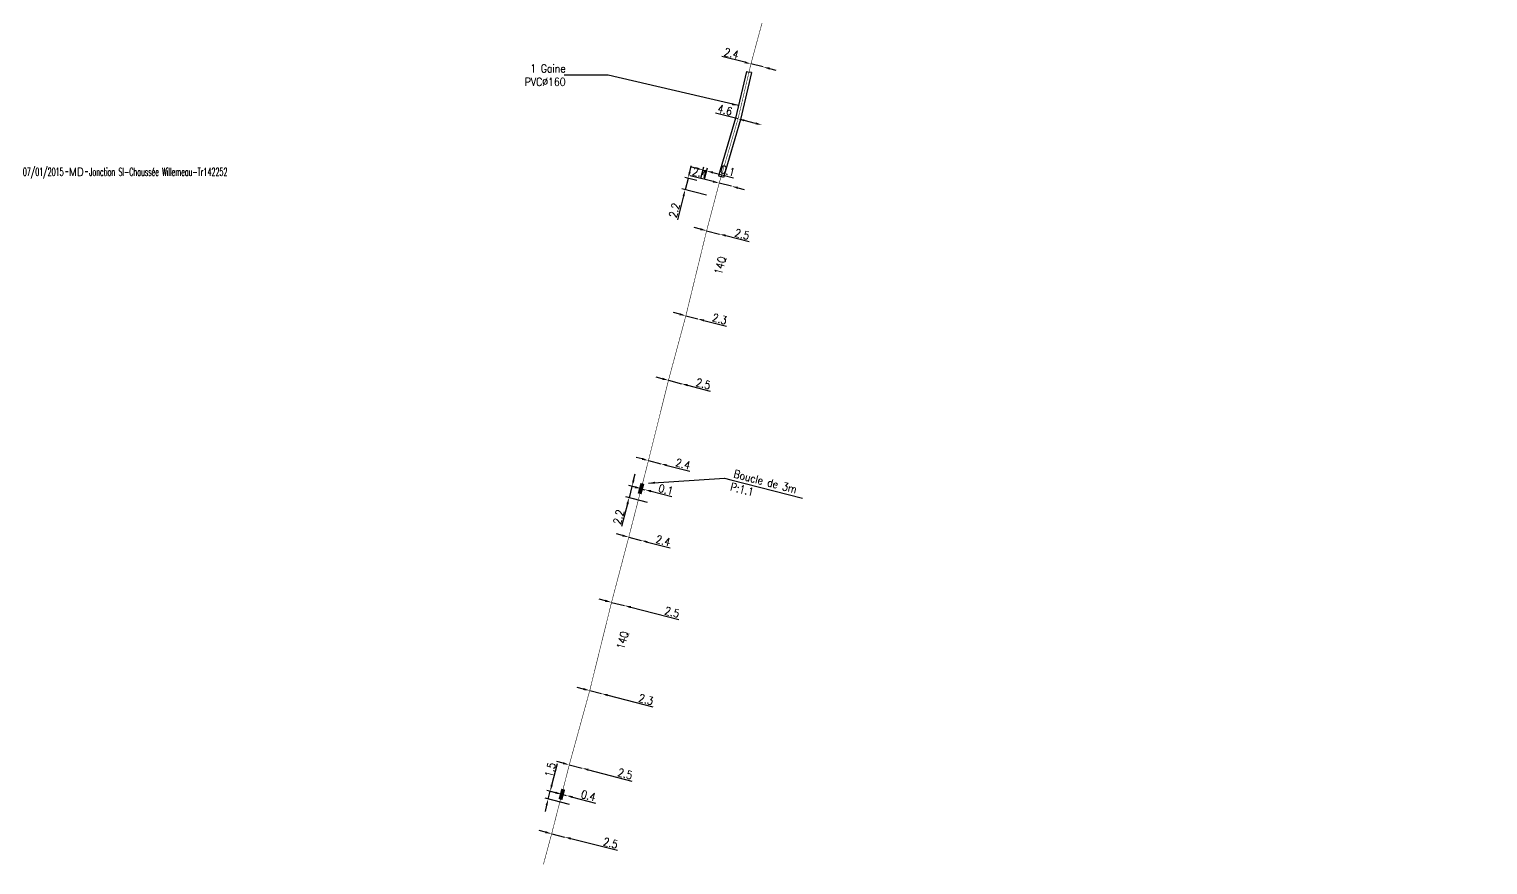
# Model space of a CAD drawing. Header units: millimetres. Extents: x 79997 to 81000, y 143376 to 144000.
# Drawn here: x 80011.1 to 80284.5, y 143594.4 to 143750.9 of the extents above; entities that cross this region are included whole.
import ezdxf
from ezdxf.enums import TextEntityAlignment as Align

# ---------------------------------------------------------------- set-up
doc = ezdxf.new("R2010")
doc.units = ezdxf.units.MM
doc.header["$PDMODE"] = 34
doc.linetypes.add('S_SIGNAL', pattern=[10, 4, -1.5, 0, -1.5, 0, -1.5, 0, -1.5])
doc.linetypes.add('S_ST', pattern=[14, 8, -1.5, 0, -1.5, 0, -1.5, 0, -1.5])
doc.layers.get('0').update_dxf_attribs({"linetype": 'CONTINUOUS'})
doc.layers.get('DEFPOINTS').update_dxf_attribs({"linetype": 'CONTINUOUS'})
for name, color, linetype in [('S_100', 5, 'S_SIGNAL'), ('S_300', 7, 'CONTINUOUS'), ('S_400', 7, 'CONTINUOUS')]:
    doc.layers.add(name, color=color, linetype=linetype)
doc.styles.add('M_ROMANS', font='ROMANS.shx', dxfattribs={"width": 0.75})
doc.styles.get("Standard").update_dxf_attribs({"font": 'romans.shx', "width": 0.85})
doc.dimstyles.get("Standard").update_dxf_attribs({"dimtxt": 1.5, "dimasz": 1.2, "dimexe": 0.625, "dimexo": 0.625, "dimgap": 0.25, "dimtad": 1, "dimdec": 1, "dimzin": 0, "dimdsep": 46, "dimtxsty": 'Standard', "dimcen": -0.5, "dimadec": 0, "dimazin": 0, "dimtfac": 1, "dimtdec": 1, "dimtmove": 0, "dimatfit": 3, "dimfxl": 0, "dimtolj": 1, "dimtzin": 0, "dimarcsym": 0})

# ---------------------------------------------------------------- blocks, each defined once
blk = doc.blocks.new('*D108')
at = {"layer": 'DEFPOINTS', "color": 0, "linetype": 'Continuous', "transparency": 16777216}
for p in [(80146.38, 143744.4), (80148.7, 143743.82), (80148.7, 143743.82)]:
    blk.add_point(p, dxfattribs=at)
at = {"layer": 'S_100', "color": 0, "linetype": 'Continuous', "lineweight": -2, "transparency": 16777216}
for p, q in [((80145.21, 143744.7), (80140.92, 143745.78)), ((80148.7, 143743.82), (80146.38, 143744.4)), ((80149.87, 143743.52), (80151.03, 143743.23))]:
    blk.add_line(p, q, dxfattribs=at)
at = {"layer": 'S_100', "color": 0, "linetype": 'Continuous', "transparency": 16777216}
for points in [[(80145.26, 143744.89), (80145.16, 143744.5), (80146.38, 143744.4)], [(80149.92, 143743.72), (80149.82, 143743.33), (80148.7, 143743.82)]]:
    blk.add_solid(points, dxfattribs=at)
at = {"layer": 'S_100', "color": 0, "linetype": 'Continuous', "transparency": 16777216, "insert": (80142.73, 143746.36), "char_height": 1.5, "attachment_point": 5, "rotation": 345.8206}
blk.add_mtext('\\A1;2.4', dxfattribs=at)
blk = doc.blocks.new('*D109')
at = {"layer": 'DEFPOINTS', "color": 0, "linetype": 'Continuous', "transparency": 16777216}
for p in [(80143.96, 143734.11), (80148.42, 143732.96), (80148.42, 143732.96)]:
    blk.add_point(p, dxfattribs=at)
at = {"layer": 'S_100', "color": 0, "linetype": 'Continuous', "lineweight": -2, "transparency": 16777216}
for p, q in [((80143.96, 143734.11), (80139.73, 143735.19)), ((80147.26, 143733.26), (80145.13, 143733.81))]:
    blk.add_line(p, q, dxfattribs=at)
at = {"layer": 'S_100', "color": 0, "linetype": 'Continuous', "transparency": 16777216}
for points in [[(80145.18, 143734), (80145.08, 143733.61), (80143.96, 143734.11)], [(80147.31, 143733.46), (80147.21, 143733.07), (80148.42, 143732.96)]]:
    blk.add_solid(points, dxfattribs=at)
at = {"layer": 'S_100', "color": 0, "linetype": 'Continuous', "transparency": 16777216, "insert": (80141.51, 143735.76), "char_height": 1.5, "attachment_point": 5, "rotation": 345.641}
blk.add_mtext('\\A1;4.6', dxfattribs=at)
blk = doc.blocks.new('*D110')
at = {"layer": 'DEFPOINTS', "color": 0, "linetype": 'Continuous', "transparency": 16777216}
for p in [(80138.07, 143713.15), (80140.49, 143712.53), (80140.49, 143712.53)]:
    blk.add_point(p, dxfattribs=at)
at = {"layer": 'S_100', "color": 0, "linetype": 'Continuous', "lineweight": -2, "transparency": 16777216}
for p, q in [((80136.91, 143713.45), (80135.74, 143713.74)), ((80138.07, 143713.15), (80140.49, 143712.53)), ((80141.65, 143712.24), (80146.02, 143711.13))]:
    blk.add_line(p, q, dxfattribs=at)
at = {"layer": 'S_100', "color": 0, "linetype": 'Continuous', "transparency": 16777216}
for points in [[(80136.95, 143713.64), (80136.86, 143713.25), (80138.07, 143713.15)], [(80141.7, 143712.43), (80141.6, 143712.04), (80140.49, 143712.53)]]:
    blk.add_solid(points, dxfattribs=at)
at = {"layer": 'S_100', "color": 0, "linetype": 'Continuous', "transparency": 16777216, "insert": (80144.73, 143712.49), "char_height": 1.5, "attachment_point": 5, "rotation": 345.6966}
blk.add_mtext('\\A1;2.5', dxfattribs=at)
blk = doc.blocks.new('*D111')
at = {"layer": 'DEFPOINTS', "color": 0, "linetype": 'Continuous', "transparency": 16777216}
for p in [(80134.18, 143697.22), (80136.41, 143696.65), (80136.41, 143696.65)]:
    blk.add_point(p, dxfattribs=at)
at = {"layer": 'S_100', "color": 0, "linetype": 'Continuous', "lineweight": -2, "transparency": 16777216}
for p, q in [((80133.02, 143697.52), (80131.86, 143697.82)), ((80134.18, 143697.22), (80136.41, 143696.65)), ((80137.57, 143696.35), (80141.81, 143695.26))]:
    blk.add_line(p, q, dxfattribs=at)
at = {"layer": 'S_100', "color": 0, "linetype": 'Continuous', "transparency": 16777216}
for points in [[(80133.07, 143697.72), (80132.97, 143697.33), (80134.18, 143697.22)], [(80137.62, 143696.55), (80137.52, 143696.16), (80136.41, 143696.65)]]:
    blk.add_solid(points, dxfattribs=at)
at = {"layer": 'S_100', "color": 0, "linetype": 'Continuous', "transparency": 16777216, "insert": (80140.52, 143696.63), "char_height": 1.5, "attachment_point": 5, "rotation": 345.5584}
blk.add_mtext('\\A1;2.3', dxfattribs=at)
blk = doc.blocks.new('*D112')
at = {"layer": 'DEFPOINTS', "color": 0, "linetype": 'Continuous', "transparency": 16777216}
for p in [(80130.92, 143685.14), (80133.34, 143684.51), (80133.34, 143684.51)]:
    blk.add_point(p, dxfattribs=at)
at = {"layer": 'S_100', "color": 0, "linetype": 'Continuous', "lineweight": -2, "transparency": 16777216}
for p, q in [((80129.76, 143685.44), (80128.6, 143685.74)), ((80130.92, 143685.14), (80133.34, 143684.51)), ((80134.5, 143684.22), (80138.74, 143683.13))]:
    blk.add_line(p, q, dxfattribs=at)
at = {"layer": 'S_100', "color": 0, "linetype": 'Continuous', "transparency": 16777216}
for points in [[(80129.81, 143685.63), (80129.71, 143685.24), (80130.92, 143685.14)], [(80134.55, 143684.41), (80134.45, 143684.02), (80133.34, 143684.51)]]:
    blk.add_solid(points, dxfattribs=at)
at = {"layer": 'S_100', "color": 0, "linetype": 'Continuous', "transparency": 16777216, "insert": (80137.45, 143684.49), "char_height": 1.5, "attachment_point": 5, "rotation": 345.5584}
blk.add_mtext('\\A1;2.5', dxfattribs=at)
blk = doc.blocks.new('*D113')
at = {"layer": 'DEFPOINTS', "color": 0, "linetype": 'Continuous', "transparency": 16777216}
for p in [(80127.17, 143670.11), (80129.49, 143669.51), (80129.49, 143669.51)]:
    blk.add_point(p, dxfattribs=at)
at = {"layer": 'S_100', "color": 0, "linetype": 'Continuous', "lineweight": -2, "transparency": 16777216}
for p, q in [((80126.01, 143670.41), (80124.84, 143670.71)), ((80127.17, 143670.11), (80129.49, 143669.51)), ((80130.65, 143669.21), (80134.95, 143668.11))]:
    blk.add_line(p, q, dxfattribs=at)
at = {"layer": 'S_100', "color": 0, "linetype": 'Continuous', "transparency": 16777216}
for points in [[(80126.06, 143670.61), (80125.96, 143670.22), (80127.17, 143670.11)], [(80130.7, 143669.41), (80130.6, 143669.02), (80129.49, 143669.51)]]:
    blk.add_solid(points, dxfattribs=at)
at = {"layer": 'S_100', "color": 0, "linetype": 'Continuous', "transparency": 16777216, "insert": (80133.63, 143669.48), "char_height": 1.5, "attachment_point": 5, "rotation": 345.5584}
blk.add_mtext('\\A1;2.4', dxfattribs=at)
blk = doc.blocks.new('*D114')
at = {"layer": 'DEFPOINTS', "color": 0, "linetype": 'Continuous', "transparency": 16777216}
for p in [(80123.48, 143655.77), (80125.8, 143655.16), (80125.8, 143655.16)]:
    blk.add_point(p, dxfattribs=at)
at = {"layer": 'S_100', "color": 0, "linetype": 'Continuous', "lineweight": -2, "transparency": 16777216}
for p, q in [((80122.31, 143656.07), (80121.15, 143656.37)), ((80123.32, 143655.16), (80123.32, 143655.16)), ((80123.48, 143655.77), (80125.8, 143655.16)), ((80126.96, 143654.86), (80131.25, 143653.74)), ((80125.64, 143654.56), (80125.64, 143654.56))]:
    blk.add_line(p, q, dxfattribs=at)
at = {"layer": 'S_100', "color": 0, "linetype": 'Continuous', "transparency": 16777216}
for points in [[(80122.36, 143656.26), (80122.26, 143655.88), (80123.48, 143655.77)], [(80127.01, 143655.05), (80126.91, 143654.67), (80125.8, 143655.16)]]:
    blk.add_solid(points, dxfattribs=at)
at = {"layer": 'S_100', "color": 0, "linetype": 'Continuous', "transparency": 16777216, "insert": (80129.94, 143655.12), "char_height": 1.5, "attachment_point": 5, "rotation": 345.4011}
blk.add_mtext('\\A1;2.4', dxfattribs=at)
blk = doc.blocks.new('*D115')
at = {"layer": 'DEFPOINTS', "color": 0, "linetype": 'Continuous', "transparency": 16777216}
for p in [(80120.25, 143643.56), (80122.68, 143642.95), (80122.68, 143642.95)]:
    blk.add_point(p, dxfattribs=at)
at = {"layer": 'S_100', "color": 0, "linetype": 'Continuous', "lineweight": -2, "transparency": 16777216}
for p, q in [((80119.09, 143643.85), (80117.93, 143644.15)), ((80120.25, 143643.56), (80122.68, 143642.95)), ((80123.84, 143642.65), (80132.89, 143640.37))]:
    blk.add_line(p, q, dxfattribs=at)
at = {"layer": 'S_100', "color": 0, "linetype": 'Continuous', "transparency": 16777216}
for points in [[(80119.14, 143644.05), (80119.04, 143643.66), (80120.25, 143643.56)], [(80123.89, 143642.85), (80123.79, 143642.46), (80122.68, 143642.95)]]:
    blk.add_solid(points, dxfattribs=at)
at = {"layer": 'S_100', "color": 0, "linetype": 'Continuous', "transparency": 16777216, "insert": (80131.6, 143641.72), "char_height": 1.5, "attachment_point": 5, "rotation": 345.8111}
blk.add_mtext('\\A1;2.5', dxfattribs=at)
blk = doc.blocks.new('*D116')
at = {"layer": 'DEFPOINTS', "color": 0, "linetype": 'Continuous', "transparency": 16777216}
for p in [(80116.16, 143627.03), (80118.39, 143626.46), (80118.39, 143626.46)]:
    blk.add_point(p, dxfattribs=at)
at = {"layer": 'S_100', "color": 0, "linetype": 'Continuous', "lineweight": -2, "transparency": 16777216}
for p, q in [((80114.99, 143627.32), (80113.83, 143627.62)), ((80116, 143626.42), (80116, 143626.42)), ((80116.16, 143627.03), (80118.39, 143626.46)), ((80118.23, 143625.85), (80118.23, 143625.85)), ((80119.55, 143626.16), (80128.01, 143624))]:
    blk.add_line(p, q, dxfattribs=at)
at = {"layer": 'S_100', "color": 0, "linetype": 'Continuous', "transparency": 16777216}
for points in [[(80115.04, 143627.52), (80114.95, 143627.13), (80116.16, 143627.03)], [(80119.6, 143626.35), (80119.5, 143625.97), (80118.39, 143626.46)]]:
    blk.add_solid(points, dxfattribs=at)
at = {"layer": 'S_100', "color": 0, "linetype": 'Continuous', "transparency": 16777216, "insert": (80126.72, 143625.36), "char_height": 1.5, "attachment_point": 5, "rotation": 345.6926}
blk.add_mtext('\\A1;2.3', dxfattribs=at)
blk = doc.blocks.new('*D117')
at = {"layer": 'DEFPOINTS', "color": 0, "linetype": 'Continuous', "transparency": 16777216}
for p in [(80112.33, 143613.13), (80114.75, 143612.51), (80114.75, 143612.51)]:
    blk.add_point(p, dxfattribs=at)
at = {"layer": 'S_100', "color": 0, "linetype": 'Continuous', "lineweight": -2, "transparency": 16777216}
for p, q in [((80111.17, 143613.44), (80110.01, 143613.74)), ((80112.33, 143613.13), (80114.75, 143612.51)), ((80115.91, 143612.21), (80124.08, 143610.09))]:
    blk.add_line(p, q, dxfattribs=at)
at = {"layer": 'S_100', "color": 0, "linetype": 'Continuous', "transparency": 16777216}
for points in [[(80111.22, 143613.63), (80111.12, 143613.24), (80112.33, 143613.13)], [(80115.96, 143612.4), (80115.86, 143612.01), (80114.75, 143612.51)]]:
    blk.add_solid(points, dxfattribs=at)
at = {"layer": 'S_100', "color": 0, "linetype": 'Continuous', "transparency": 16777216, "insert": (80122.8, 143611.45), "char_height": 1.5, "attachment_point": 5, "rotation": 345.4637}
blk.add_mtext('\\A1;2.5', dxfattribs=at)
blk = doc.blocks.new('*D118')
at = {"layer": 'DEFPOINTS', "color": 0, "linetype": 'Continuous', "transparency": 16777216}
for p in [(80109.03, 143600.22), (80111.46, 143599.61), (80111.46, 143599.61)]:
    blk.add_point(p, dxfattribs=at)
at = {"layer": 'S_100', "color": 0, "linetype": 'Continuous', "lineweight": -2, "transparency": 16777216}
for p, q in [((80107.87, 143600.51), (80106.7, 143600.81)), ((80109.03, 143600.22), (80111.46, 143599.61)), ((80112.62, 143599.32), (80121.36, 143597.12))]:
    blk.add_line(p, q, dxfattribs=at)
at = {"layer": 'S_100', "color": 0, "linetype": 'Continuous', "transparency": 16777216}
for points in [[(80107.92, 143600.71), (80107.82, 143600.32), (80109.03, 143600.22)], [(80112.67, 143599.51), (80112.57, 143599.12), (80111.46, 143599.61)]]:
    blk.add_solid(points, dxfattribs=at)
at = {"layer": 'S_100', "color": 0, "linetype": 'Continuous', "transparency": 16777216, "insert": (80120.07, 143598.48), "char_height": 1.5, "attachment_point": 5, "rotation": 345.886}
blk.add_mtext('\\A1;2.5', dxfattribs=at)
blk = doc.blocks.new('*D134')
at = {"layer": 'DEFPOINTS', "color": 0, "linetype": 'Continuous', "transparency": 16777216}
for p in [(80140.43, 143722.07), (80142.76, 143721.48), (80142.76, 143721.48)]:
    blk.add_point(p, dxfattribs=at)
at = {"layer": 'S_100', "color": 0, "linetype": 'Continuous', "lineweight": -2, "transparency": 16777216}
for p, q in [((80139.27, 143722.36), (80134.97, 143723.45)), ((80142.76, 143721.48), (80140.43, 143722.07)), ((80143.92, 143721.18), (80145.09, 143720.89))]:
    blk.add_line(p, q, dxfattribs=at)
at = {"layer": 'S_100', "color": 0, "linetype": 'Continuous', "transparency": 16777216}
for points in [[(80139.32, 143722.56), (80139.22, 143722.17), (80140.43, 143722.07)], [(80143.97, 143721.38), (80143.87, 143720.99), (80142.76, 143721.48)]]:
    blk.add_solid(points, dxfattribs=at)
at = {"layer": 'S_100', "color": 0, "linetype": 'Continuous', "transparency": 16777216, "insert": (80136.79, 143724.02), "char_height": 1.5, "attachment_point": 5, "rotation": 345.7614}
blk.add_mtext('\\A1;2.4', dxfattribs=at)
blk = doc.blocks.new('S_300_01')
at = {"color": 0, "linetype": 'Continuous'}
blk.add_solid([(-1, 0.75), (-1, 0), (1, 0.75), (1, 0)], dxfattribs=at)
at = {"color": 0, "linetype": 'Continuous', "style": 'M_ROMANS', "width": 0.75, "flags": 3}
for tag, p in [('DEF_LEG', (-0.05, -4.63)), ('DEF_COUP', (-0.05, -7.13)), ('DEF_TYPE', (-0.05, -9.63))]:
    blk.add_attdef(tag, text='', height=1.2, dxfattribs=at).set_placement(p, align=Align.MIDDLE)
blk = doc.blocks.new('*D137')
at = {"layer": 'DEFPOINTS', "color": 0, "linetype": 'Continuous', "transparency": 16777216}
for p in [(80108.38, 143606.72), (80110.92, 143607.61), (80112.95, 143605.54)]:
    blk.add_point(p, dxfattribs=at)
at = {"layer": 'S_300', "color": 0, "linetype": 'Continuous', "lineweight": -2, "transparency": 16777216}
for p, q in [((80109.06, 143609.34), (80110.11, 143613.39)), ((80110.31, 143607.77), (80108.15, 143608.33)), ((80112.34, 143605.7), (80107.78, 143606.88)), ((80108.08, 143605.56), (80107.78, 143604.4)), ((80108.38, 143606.72), (80108.76, 143608.17))]:
    blk.add_line(p, q, dxfattribs=at)
at = {"layer": 'S_300', "color": 0, "linetype": 'Continuous', "transparency": 16777216}
for points in [[(80108.86, 143609.39), (80109.25, 143609.29), (80108.76, 143608.17)], [(80107.89, 143605.61), (80108.27, 143605.51), (80108.38, 143606.72)]]:
    blk.add_solid(points, dxfattribs=at)
at = {"layer": 'S_300', "color": 0, "linetype": 'Continuous', "transparency": 16777216, "insert": (80108.76, 143612.19), "char_height": 1.5, "attachment_point": 5, "rotation": 75.5024}
blk.add_mtext('\\A1;1.5', dxfattribs=at)
blk = doc.blocks.new('*D138')
at = {"layer": 'DEFPOINTS', "color": 0, "linetype": 'Continuous', "transparency": 16777216}
for p in [(80110.92, 143607.61), (80111.77, 143607.39), (80111.77, 143607.39)]:
    blk.add_point(p, dxfattribs=at)
at = {"layer": 'S_300', "color": 0, "linetype": 'Continuous', "lineweight": -2, "transparency": 16777216}
for p, q in [((80109.76, 143607.91), (80108.6, 143608.22)), ((80110.92, 143607.61), (80111.77, 143607.39)), ((80112.93, 143607.09), (80117.23, 143605.98))]:
    blk.add_line(p, q, dxfattribs=at)
at = {"layer": 'S_300', "color": 0, "linetype": 'Continuous', "transparency": 16777216}
for points in [[(80109.81, 143608.11), (80109.71, 143607.72), (80110.92, 143607.61)], [(80112.98, 143607.29), (80112.88, 143606.9), (80111.77, 143607.39)]]:
    blk.add_solid(points, dxfattribs=at)
at = {"layer": 'S_300', "color": 0, "linetype": 'Continuous', "transparency": 16777216, "insert": (80115.91, 143607.36), "char_height": 1.5, "attachment_point": 5, "rotation": 345.5024}
blk.add_mtext('\\A1;0.4', dxfattribs=at)
blk = doc.blocks.new('*D139')
at = {"layer": 'DEFPOINTS', "color": 0, "linetype": 'Continuous', "transparency": 16777216}
for p in [(80123.53, 143663.15), (80125.81, 143664.84), (80127.61, 143662.1)]:
    blk.add_point(p, dxfattribs=at)
at = {"layer": 'S_300', "color": 0, "linetype": 'Continuous', "lineweight": -2, "transparency": 16777216}
for p, q in [((80124.38, 143666.44), (80124.68, 143667.61)), ((80127, 143662.26), (80122.93, 143663.31)), ((80125.21, 143664.99), (80123.48, 143665.44)), ((80124.08, 143665.28), (80123.53, 143663.15)), ((80123.24, 143661.99), (80122.14, 143657.76))]:
    blk.add_line(p, q, dxfattribs=at)
at = {"layer": 'S_300', "color": 0, "linetype": 'Continuous', "transparency": 16777216}
for points in [[(80124.19, 143666.49), (80124.58, 143666.39), (80124.08, 143665.28)], [(80123.04, 143662.04), (80123.43, 143661.94), (80123.53, 143663.15)]]:
    blk.add_solid(points, dxfattribs=at)
at = {"layer": 'S_300', "color": 0, "linetype": 'Continuous', "transparency": 16777216, "insert": (80121.57, 143659.54), "char_height": 1.5, "attachment_point": 5, "rotation": 75.5584}
blk.add_mtext('\\A1;2.2', dxfattribs=at)
blk = doc.blocks.new('*D140')
at = {"layer": 'DEFPOINTS', "color": 0, "linetype": 'Continuous', "transparency": 16777216}
for p in [(80125.81, 143664.84), (80126.5, 143664.66), (80126.5, 143664.66)]:
    blk.add_point(p, dxfattribs=at)
at = {"layer": 'S_300', "color": 0, "linetype": 'Continuous', "lineweight": -2, "transparency": 16777216}
for p, q in [((80124.65, 143665.14), (80123.49, 143665.44)), ((80125.81, 143664.84), (80126.5, 143664.66)), ((80125.97, 143665.44), (80125.97, 143665.44)), ((80126.34, 143664.06), (80126.34, 143664.06)), ((80127.66, 143664.36), (80131.54, 143663.36))]:
    blk.add_line(p, q, dxfattribs=at)
at = {"layer": 'S_300', "color": 0, "linetype": 'Continuous', "transparency": 16777216}
for points in [[(80124.7, 143665.33), (80124.6, 143664.94), (80125.81, 143664.84)], [(80127.71, 143664.56), (80127.61, 143664.17), (80126.5, 143664.66)]]:
    blk.add_solid(points, dxfattribs=at)
at = {"layer": 'S_300', "color": 0, "linetype": 'Continuous', "transparency": 16777216, "insert": (80130.43, 143664.68), "char_height": 1.5, "attachment_point": 5, "rotation": 345.5584}
blk.add_mtext('\\A1;0.1', dxfattribs=at)
blk = doc.blocks.new('*D141')
at = {"layer": 'DEFPOINTS', "color": 0, "linetype": 'Continuous', "transparency": 16777216}
for p in [(80134.05, 143720.83), (80136.86, 143722.38), (80138.65, 143719.64)]:
    blk.add_point(p, dxfattribs=at)
at = {"layer": 'S_300', "color": 0, "linetype": 'Continuous', "lineweight": -2, "transparency": 16777216}
for p, q in [((80136.25, 143722.53), (80133.99, 143723.11)), ((80134.9, 143724.12), (80135.2, 143725.28)), ((80138.04, 143719.8), (80133.45, 143720.98)), ((80134.6, 143722.96), (80134.05, 143720.83)), ((80133.75, 143719.66), (80132.6, 143715.19))]:
    blk.add_line(p, q, dxfattribs=at)
at = {"layer": 'S_300', "color": 0, "linetype": 'Continuous', "transparency": 16777216}
for points in [[(80134.7, 143724.17), (80135.09, 143724.07), (80134.6, 143722.96)], [(80133.56, 143719.71), (80133.94, 143719.61), (80134.05, 143720.83)]]:
    blk.add_solid(points, dxfattribs=at)
at = {"layer": 'S_300', "color": 0, "linetype": 'Continuous', "transparency": 16777216, "insert": (80132.03, 143716.97), "char_height": 1.5, "attachment_point": 5, "rotation": 75.5584}
blk.add_mtext('\\A1;2.2', dxfattribs=at)
blk = doc.blocks.new('*D142')
at = {"layer": 'DEFPOINTS', "color": 0, "linetype": 'Continuous', "transparency": 16777216}
for p in [(80138.09, 143724.35), (80136.86, 143722.38), (80137.54, 143722.2)]:
    blk.add_point(p, dxfattribs=at)
at = {"layer": 'S_300', "color": 0, "linetype": 'Continuous', "lineweight": -2, "transparency": 16777216}
for p, q in [((80136.25, 143724.82), (80135.08, 143725.12)), ((80137.01, 143722.98), (80137.56, 143725.13)), ((80137.41, 143724.52), (80138.09, 143724.35)), ((80137.7, 143722.81), (80138.25, 143724.95)), ((80139.25, 143724.05), (80143.14, 143723.05))]:
    blk.add_line(p, q, dxfattribs=at)
at = {"layer": 'S_300', "color": 0, "linetype": 'Continuous', "transparency": 16777216}
for points in [[(80136.3, 143725.02), (80136.2, 143724.63), (80137.41, 143724.52)], [(80139.3, 143724.24), (80139.21, 143723.85), (80138.09, 143724.35)]]:
    blk.add_solid(points, dxfattribs=at)
at = {"layer": 'S_300', "color": 0, "linetype": 'Continuous', "transparency": 16777216, "insert": (80142.03, 143724.37), "char_height": 1.5, "attachment_point": 5, "rotation": 345.5584}
blk.add_mtext('\\A1;0.1', dxfattribs=at)
blk = doc.blocks.new('GIS_MODF')
at = {"color": 0, "linetype": 'Continuous', "flags": 128}
for points in [[(-2.18, -0.01), (-1.68, -0.01)], [(1.52, -0.01), (2.02, -0.01)]]:
    blk.add_lwpolyline(points, dxfattribs=at)
at = {"color": 0, "linetype": 'Continuous', "width": 0.5}
blk.add_attdef('DATE', text='', height=1.5, dxfattribs=at).set_placement((-2.5, -0.8), align=Align.RIGHT)
at = {"color": 0, "linetype": 'Continuous', "width": 1.771291}
blk.add_attdef('USER', text='', height=1.5, dxfattribs=at).set_placement((-1.51, -0.8), (1.28, -0.8), align=Align.FIT)
at = {"color": 0, "linetype": 'Continuous', "width": 0.5}
blk.add_attdef('DESC', (2.29, -0.8), '', height=1.5, dxfattribs=at)

msp = doc.modelspace()

# ---------------------------------------------------------------- linework, layer by layer
at = {"layer": 'S_100', "linetype": 'S_ST', "const_width": 0.1, "flags": 128}
msp.add_lwpolyline([(80107.47, 143594.46), (80109.03, 143600.22), (80112.33, 143613.13), (80116.16, 143627.03), (80120.25, 143643.56), (80123.48, 143655.77), (80127.17, 143670.11), (80130.92, 143685.14), (80134.18, 143697.22), (80138.07, 143713.15), (80140.43, 143722.07), (80143.96, 143734.11), (80146.38, 143744.4), (80149.54, 143756.05), (80152.32, 143768.22), (80156.7, 143784.74), (80159.49, 143794.3), (80160.93, 143800.61), (80160.62, 143810.07, -0.009568), (80160.47, 143820.43, -0.122901), (80162.94, 143830.12, -0.044851), (80171.23, 143842.51), (80177.92, 143850.35), (80181.95, 143855.07), (80206.46, 143883.29), (80226.77, 143907.6), (80236.46, 143918.63), (80251.39, 143936.32), (80266.98, 143954.75), (80279.48, 143970.25, 0.224509), (80283.98, 143988.88, 0.096395), (80279.32, 144000, 0.096395)], format="xyb", dxfattribs=at)
at = {"layer": 'S_400', "color": 7, "linetype": 'CONTINUOUS'}
for p, q in [((80145.53, 143742.99), (80143.48, 143734.23)), ((80146.5, 143742.76), (80144.45, 143733.98)), ((80145.53, 143742.99), (80146.02, 143742.87)), ((80146.5, 143742.76), (80146.02, 143742.87)), ((80143.48, 143734.23), (80140.3, 143723.42)), ((80144.45, 143733.98), (80141.26, 143723.14)), ((80140.3, 143723.42), (80140.78, 143723.28)), ((80141.26, 143723.14), (80140.78, 143723.28))]:
    msp.add_line(p, q, dxfattribs=at)

# ---------------------------------------------------------------- block references
at = {"layer": 'S_100'}
ref = msp.add_blockref('GIS_MODF', (80020.06, 143724.23), dxfattribs=at)
ref.add_attrib('DATE', '07/01/2015', dxfattribs={"layer": '0', "color": 0, "linetype": 'Continuous', "height": 1.5, "width": 0.5}).set_placement((80017.56, 143723.43), align=Align.RIGHT)
ref.add_attrib('USER', 'MD', dxfattribs={"layer": '0', "color": 0, "linetype": 'Continuous', "height": 1.5, "width": 0.927819}).set_placement((80018.55, 143723.43), (80021.33, 143723.43), align=Align.FIT)
ref.add_attrib('DESC', 'Jonction SI-Chaussée Willemeau-Tr142252', (80022.35, 143723.43), dxfattribs={"layer": '0', "color": 0, "linetype": 'Continuous', "height": 1.5, "width": 0.5})
at = {"layer": 'S_300'}
for p, rotation in [((80126.14, 143664.75), 74.81945688911699), ((80111.3, 143607.51), 74.81945688900187)]:
    msp.add_blockref('S_300_01', p, dxfattribs=dict(at, rotation=rotation))

# ---------------------------------------------------------------- texts
at = {"layer": 'S_100', "linetype": 'Continuous', "width": 0.85}
for rotation, p in [(75.6966, (80140.92, 143704.83)), (74.5738, (80122.59, 143634.63))]:
    msp.add_text('14Q', height=1.5, rotation=rotation, dxfattribs=at).set_placement(p)
at = {"layer": 'S_300', "linetype": 'Continuous', "insert": (80143.39, 143668.42), "char_height": 1.5, "attachment_point": 1, "rotation": 345.5584}
msp.add_mtext('\\A1;Boucle de 3m\\PP:1.1', dxfattribs=at)
at = {"layer": 'S_400', "linetype": 'Continuous', "insert": (80111.64, 143744.29), "char_height": 1.5, "attachment_point": 3}
msp.add_mtext('\\A1;1 Gaine\\PPVC∅160', dxfattribs=at)

# ---------------------------------------------------------------- dimensions: what is measured, and where the dimension line sits
at = {"layer": 'S_100', "linetype": 'Continuous'}
for base, p1, p2, angle, picture, middle in [((80148.7, 143743.82), (80146.38, 143744.4), (80148.7, 143743.82), 165.8206, '*D108', (80142.48, 143745.39)), ((80148.42, 143732.96), (80143.96, 143734.11), (80148.42, 143732.96), 165.641, '*D109', (80141.27, 143734.8)), ((80142.76, 143721.48), (80140.43, 143722.07), (80142.76, 143721.48), 165.7614, '*D134', (80136.54, 143723.05)), ((80140.49, 143712.53), (80138.07, 143713.15), (80140.49, 143712.53), 165.6966, '*D110', (80144.48, 143711.52)), ((80136.41, 143696.65), (80134.18, 143697.22), (80136.41, 143696.65), 165.5584, '*D111', (80140.27, 143695.66)), ((80133.34, 143684.51), (80130.92, 143685.14), (80133.34, 143684.51), 165.5584, '*D112', (80137.2, 143683.52)), ((80129.49, 143669.51), (80127.17, 143670.11), (80129.49, 143669.51), 165.5584, '*D113', (80133.38, 143668.51)), ((80125.8, 143655.16), (80123.48, 143655.77), (80125.8, 143655.16), 165.4011, '*D114', (80129.68, 143654.15)), ((80122.68, 143642.95), (80120.25, 143643.56), (80122.68, 143642.95), 165.8111, '*D115', (80131.35, 143640.75)), ((80118.39, 143626.46), (80116.16, 143627.03), (80118.39, 143626.46), 165.6926, '*D116', (80126.47, 143624.39)), ((80114.75, 143612.51), (80112.33, 143613.13), (80114.75, 143612.51), 165.4637, '*D117', (80122.54, 143610.49)), ((80111.46, 143599.61), (80109.03, 143600.22), (80111.46, 143599.61), 165.886, '*D118', (80119.83, 143597.51))]:
    dim = msp.add_linear_dim(base=base, p1=p1, p2=p2, angle=angle, dimstyle='Standard', dxfattribs=at)
    dim.commit()
    dim.dimension.update_dxf_attribs({"geometry": picture, "text_midpoint": middle, "dimtype": 160})
at = {"layer": 'S_300', "linetype": 'Continuous'}
for base, p1, p2, angle, picture, middle in [((80134.05, 143720.83), (80136.86, 143722.38), (80138.65, 143719.64), 75.5584, '*D141', (80132.99, 143716.72)), ((80123.53, 143663.15), (80125.81, 143664.84), (80127.61, 143662.1), 75.5584, '*D139', (80122.54, 143659.29)), ((80108.38, 143606.72), (80110.92, 143607.61), (80112.95, 143605.54), 75.5024, '*D137', (80109.73, 143611.94))]:
    dim = msp.add_linear_dim(base=base, p1=p1, p2=p2, angle=angle, dimstyle='Standard', dxfattribs=at)
    dim.commit()
    dim.dimension.update_dxf_attribs({"geometry": picture, "text_midpoint": middle, "dimtype": 160})
for base, p1, p2, angle, text, picture, middle in [((80138.09, 143724.35), (80136.86, 143722.38), (80137.54, 143722.2), 165.5584, '0.1', '*D142', (80141.78, 143723.4)), ((80126.5, 143664.66), (80125.81, 143664.84), (80126.5, 143664.66), 165.5584, '0.1', '*D140', (80130.18, 143663.71)), ((80111.77, 143607.39), (80110.92, 143607.61), (80111.77, 143607.39), 165.5024, '0.4', '*D138', (80115.66, 143606.39))]:
    dim = msp.add_linear_dim(base=base, p1=p1, p2=p2, angle=angle, text=text, dimstyle='Standard', dxfattribs=at)
    dim.commit()
    dim.dimension.update_dxf_attribs({"geometry": picture, "text_midpoint": middle, "dimtype": 160})

# ---------------------------------------------------------------- leaders
at = {"layer": 'S_300', "linetype": 'Continuous', "annotation_type": 0, "has_hookline": 1, "hookline_direction": 0, "text_width": 13.6, "horizontal_direction": (0.968402, -0.249394, 0)}
msp.add_leader([(80127.2, 143665.88), (80141.44, 143666.83), (80142.6, 143666.53)], dimstyle='Standard', dxfattribs=at)
at = {"layer": 'S_400', "linetype": 'Continuous', "annotation_type": 0, "has_hookline": 1, "hookline_direction": 1, "text_width": 8.01}
msp.add_leader([(80144.03, 143736.59), (80119.61, 143742.29)], dimstyle='Standard', dxfattribs=at)

doc.saveas('drawing.dxf')
